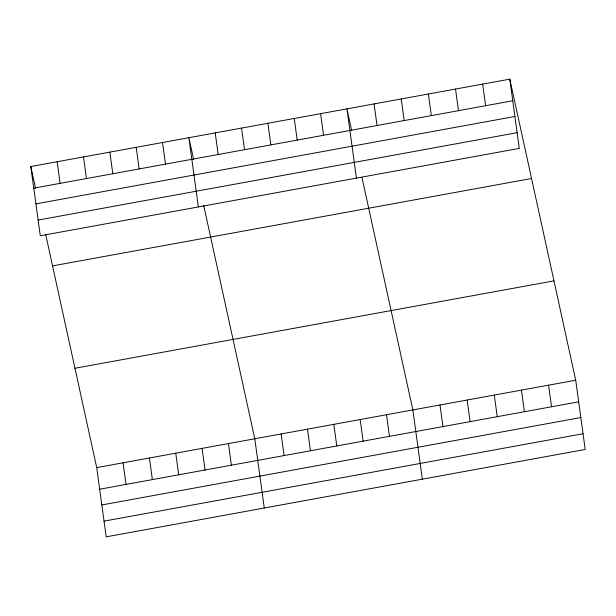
<?xml version="1.0" encoding="UTF-8"?>
<svg xmlns="http://www.w3.org/2000/svg" width="616" height="616" viewBox="0 0 616 616"><rect width="100%" height="100%" fill="white"/><g stroke="black" fill="none" stroke-linecap="round" stroke-linejoin="round"><path stroke-width="0.92" d="M509.802 79.148L519.288 148.394L40.286 235.782L30.8 166.543L509.802 79.148L575.714 380.218L585.2 449.457L106.198 536.852L96.712 467.606L45.63 234.28M33.757 188.157L512.758 100.762M35.913 203.873L514.914 116.478M38.13 220.066L517.132 132.671M52.553 265.896L531.554 178.501M74.967 368.26L553.961 280.865M96.712 467.606L575.714 380.218M99.676 489.22L578.678 401.825M101.832 504.943L580.826 417.548M104.05 521.136L583.044 433.741M351.682 130.538L346.939 108.863L356.425 178.109M361.969 177.508L412.859 409.933L422.337 479.171M193.617 159.382L188.873 137.699L198.352 206.945M203.704 205.444L254.785 438.769L264.272 508.015M30.8 166.543L35.543 188.219M548.571 385.169L551.536 406.783M482.659 84.099L485.616 105.713M521.429 390.12L524.385 411.734M455.509 89.05L458.473 110.664M494.286 395.072L497.243 416.685M428.366 94.002L431.331 115.616M467.144 400.023L470.1 421.637M401.224 98.96L404.188 120.567M440.001 404.974L442.958 426.588M374.081 103.911L377.046 125.525M386.509 414.737L389.474 436.351M320.597 113.667L323.554 135.281M360.168 419.542L363.124 441.156M294.248 118.472L297.212 140.086M333.818 424.347L336.783 445.961M267.906 123.285L270.863 144.891M307.476 429.152L310.433 450.766M241.557 128.089L244.521 149.703M281.127 433.964L284.091 455.578M215.215 132.894L218.172 154.508M228.444 443.574L231.4 465.188M162.524 142.512L165.488 164.118M202.094 448.379L205.059 469.993M136.182 147.316L139.139 168.93M175.752 453.191L178.709 474.797M109.833 152.121L112.797 173.735M149.403 457.996L152.368 479.61M83.491 156.926L86.448 178.54M123.061 462.801L126.018 484.415M57.142 161.739L60.106 183.345"/></g></svg>
